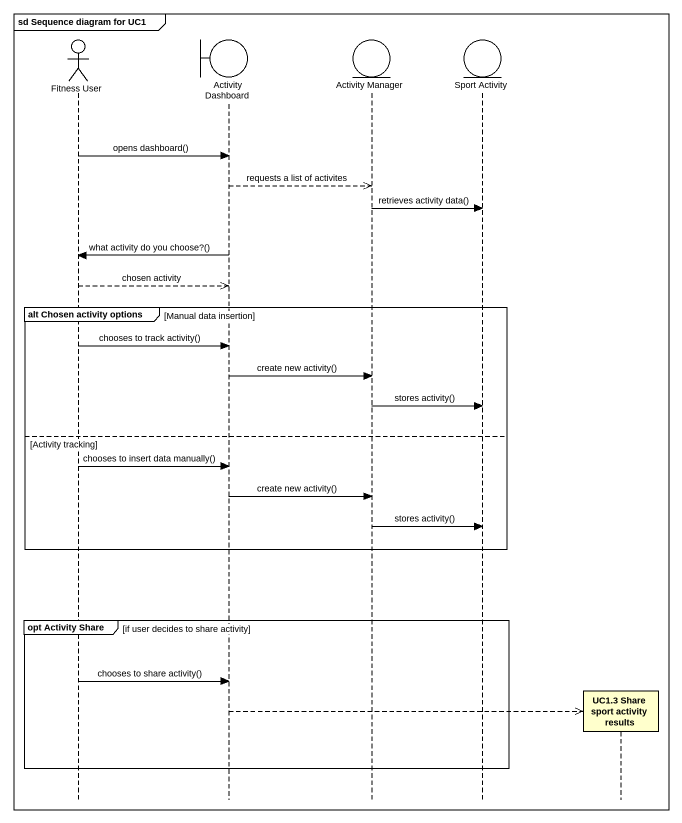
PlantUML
@startuml
mainframe sd Sequence diagram for UC1
hide footbox
actor "Fitness User" as Fitness_User
boundary "Activity Dashboard" as Activity_Dashboard
entity "Activity Manager" as Activity_Manager
entity "Sport Activity" as Sport_Activity
participant "UC1.3 Share sport activity results" as UC1_3_Share_sport_activity

Fitness_User -> Activity_Dashboard : opens dashboard()
Activity_Dashboard -->> Activity_Manager : requests a list of activites
Activity_Manager -> Sport_Activity : retrieves activity data()
Activity_Dashboard -> Fitness_User : what activity do you choose?()
Fitness_User -->> Activity_Dashboard : chosen activity
group alt Chosen activity options [Manual data insertion]
  Fitness_User -> Activity_Dashboard : chooses to track activity()
  Activity_Dashboard -> Activity_Manager : create new activity()
  Activity_Manager -> Sport_Activity : stores activity()
else Activity tracking
  Fitness_User -> Activity_Dashboard : chooses to insert data manually()
  Activity_Dashboard -> Activity_Manager : create new activity()
  Activity_Manager -> Sport_Activity : stores activity()
end
group opt Activity Share [if user decides to share activity]
  Fitness_User -> Activity_Dashboard : chooses to share activity()
  Activity_Dashboard -->> UC1_3_Share_sport_activity **
end
@enduml
